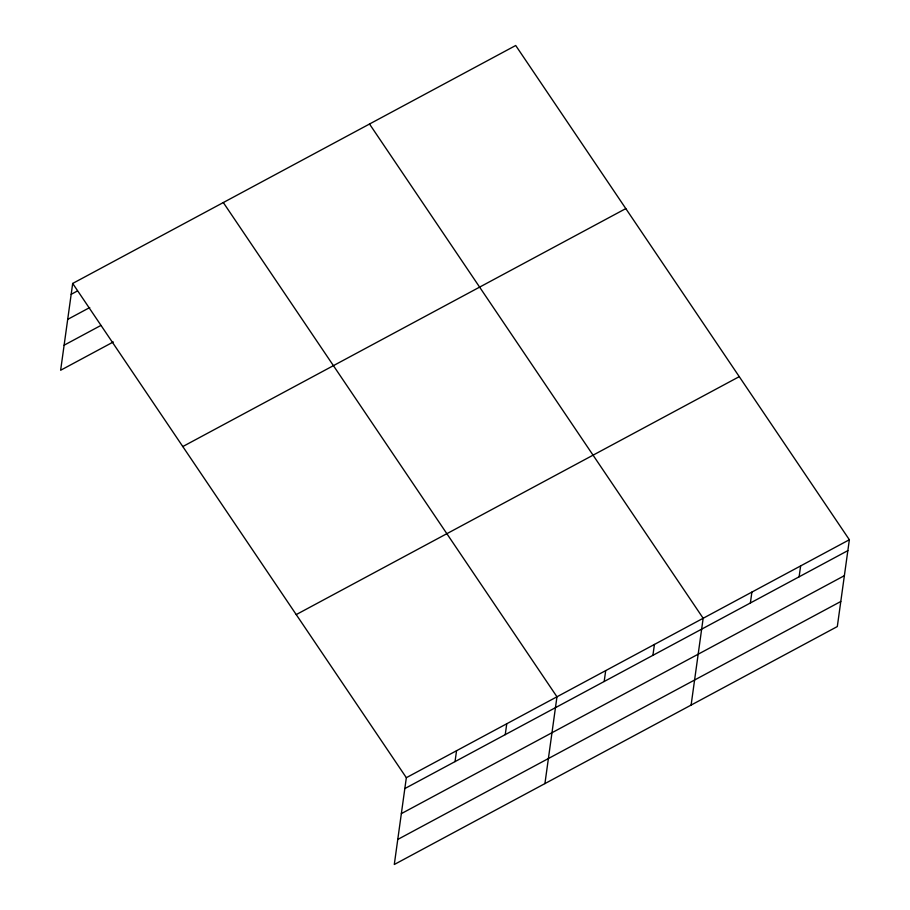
<?xml version="1.0" encoding="UTF-8"?>
<svg xmlns="http://www.w3.org/2000/svg" width="910" height="910" viewBox="0 0 910 910"><rect width="100%" height="100%" fill="white"/><g stroke="black" fill="none" stroke-linecap="round" stroke-linejoin="round"><path stroke-width="1.36" d="M72.686 283.442L406.338 777.697L394.292 864.5L837.314 626.558L849.36 539.744L515.708 45.5L72.686 283.442L60.64 370.256L113.306 341.967M455.034 761.602L456.547 750.727M505.243 734.643L506.756 723.757M544.919 783.601L556.965 696.798L223.314 202.543M604.183 681.499L605.696 670.624M652.914 655.325L654.427 644.439M691.111 705.079L703.157 618.265L369.517 124.022M750.386 602.977L751.887 592.091M799.116 576.803L800.629 565.918M71.185 294.328L77.304 291.029M67.704 319.376L89.749 307.546M64.121 345.197L100.862 325.462M182.796 446.548L625.807 208.606M296.228 614.591L739.25 376.649M406.338 777.697L849.36 539.744M404.825 788.572L847.847 550.63M401.355 813.631L844.366 575.677M397.772 839.441L840.783 601.499"/></g></svg>
